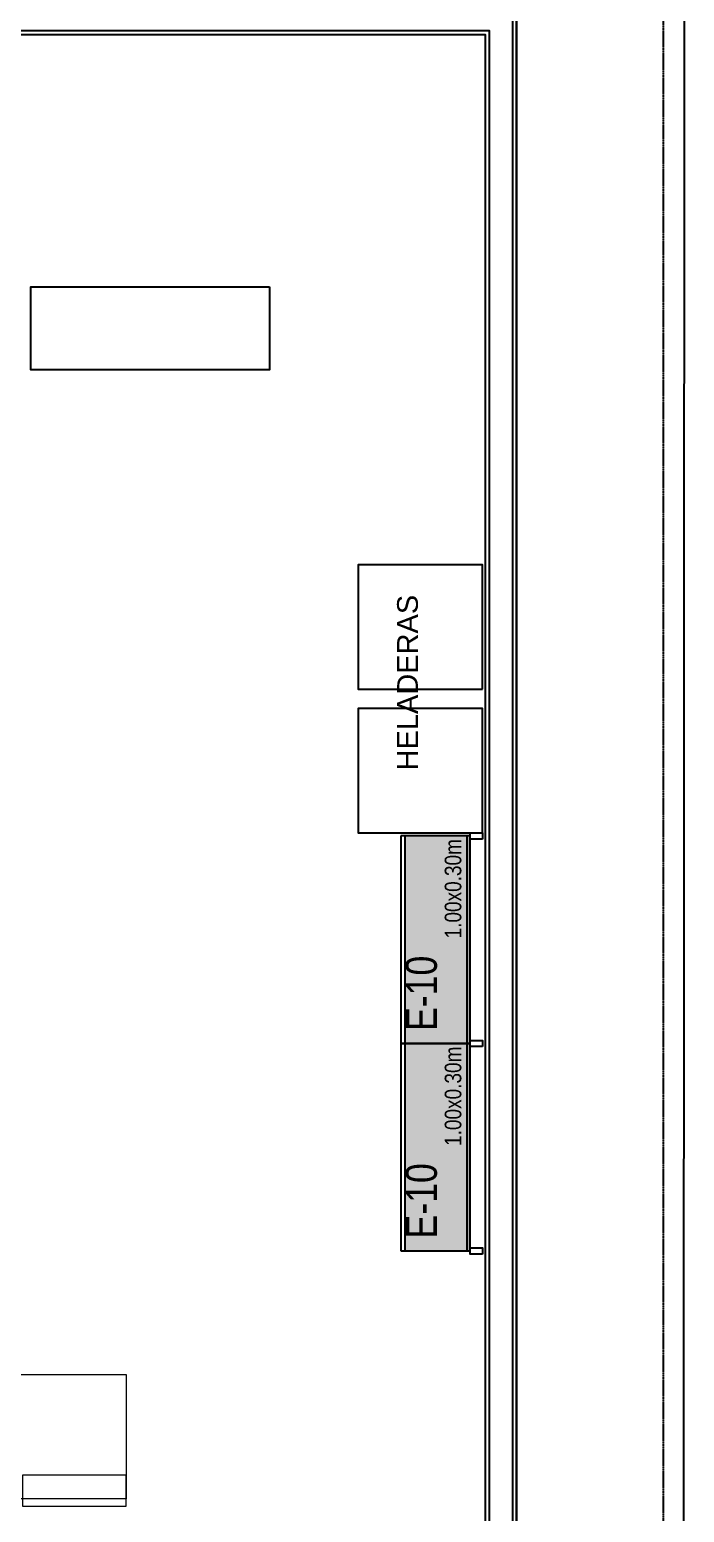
# Model space of a CAD drawing. Header units: millimetres. Extents: x 2698011 to 2856548, y 1019778 to 1210064.
# Drawn here: x 2813171 to 2816325, y 1133215 to 1140360 of the extents above; entities that cross this region are included whole.
import ezdxf
from ezdxf.enums import TextEntityAlignment as Align

# ---------------------------------------------------------------- set-up
doc = ezdxf.new("R2010")
doc.units = ezdxf.units.MM
for name, pattern in [('CONTINUA', [0]), ('DASHED', [19.05, 12.7, -6.35]), ('DASHED2', [9.525, 6.35, -3.175]), ('HIDDEN', [0.375, 0.25, -0.125])]:
    doc.linetypes.add(name, pattern=pattern)
for name, color, linetype in [('.REVOQUE', 9, 'Continuous'), ('alquiler', 9, 'CONTINUA'), ('Bloques borde', 9, 'Continuous'), ('Mampostería', 9, 'Continuous'), ('piso', 9, 'Continuous'), ('PROYECCIONES', 9, 'DASHED'), ('RIELERA', 9, 'DASHED2')]:
    doc.layers.add(name, color=color, linetype=linetype)
for name, color, linetype, lineweight in [('_ textos', 9, 'Continuous', 5), ('P E11', 9, 'Continuous', 0), ('Y_ PERFILES', 9, 'Continuous', 0)]:
    doc.layers.add(name, color=color, linetype=linetype, lineweight=lineweight)
doc.styles.add('ARIAL NARROW', font='ARIALN.TTF')
doc.styles.add('costan', font='arial.ttf')

# ---------------------------------------------------------------- blocks, each defined once
blk = doc.blocks.new('MM1000x300-60 m')
blk.add_hatch(color=256).paths.add_polyline_path([(1015, 374.8), (15, 374.8), (15, 74.8), (1015, 74.8)])
at = {"layer": 'Bloques borde'}
for p, q in [((1015, 393), (15, 393)), ((15, 393), (15, 74.8)), ((1015, 374.8), (15, 374.8)), ((1015, 74.8), (1015, 393)), ((15, 74.8), (1015, 74.8))]:
    blk.add_line(p, q, dxfattribs=at)
for points in [[(15, 74.8), (15, 60), (1015, 60), (1015, 74.8)], [(0, 0), (0, 60), (30, 60), (30, 0)], [(1000, 0), (1000, 60), (1030, 60), (1030, 0)]]:
    blk.add_lwpolyline(points, close=True, dxfattribs=at)
at = {"layer": '_ textos', "style": 'ARIAL NARROW'}
blk.add_attdef('S-01', (75, 220), '', height=150, dxfattribs=at)
blk.add_attdef('1.00X0.30M', text='', height=80, dxfattribs=at).set_placement((1000, 142.3), align=Align.MIDDLE_RIGHT)

msp = doc.modelspace()

# ---------------------------------------------------------------- linework, layer by layer
at = {"layer": '.REVOQUE'}
msp.add_lwpolyline([(2809903.028, 1138126.998), (2809903.007, 1140733.705), (2810053.007, 1140733.705), (2810053.007, 1140485.077), (2815516.046, 1140485.077), (2815516.108, 1131749.138), (2815366.108, 1131749.138), (2815366.046, 1140335.077), (2810053.008, 1140335.077), (2810053.049, 1121160.661), (2809903.049, 1121160.661)], dxfattribs=at)
at = {"layer": 'alquiler'}
for points, elevation in [([(2814325.896, 1139119.983), (2814325.896, 1138719.983), (2813175.896, 1138719.983), (2813175.896, 1139119.983)], -0.02), ([(2815352.538, 1137181.518), (2815352.538, 1137781.518), (2814752.538, 1137781.518), (2814752.538, 1137181.518)], 0.022), ([(2815352.538, 1136489.4), (2815352.538, 1137089.4), (2814752.538, 1137089.4), (2814752.538, 1136489.4)], 0.022)]:
    msp.add_lwpolyline(points, close=True, dxfattribs=dict(at, elevation=elevation))
at = {"layer": 'Mampostería'}
msp.add_line((2814333.008, 1140355.076, 0), (2811383.007, 1140355.077, 0), dxfattribs=at)
msp.add_lwpolyline([(2809923.012, 1138126.998), (2809923.007, 1140713.705), (2810033.007, 1140713.705), (2810033.007, 1140465.077), (2815496.046, 1140465.077), (2815496.108, 1131769.138), (2815386.108, 1131769.138), (2815386.046, 1140355.077), (2810033.007, 1140355.077), (2810033.012, 1138126.998), (2809923.012, 1138126.998)], dxfattribs=at)
at = {"layer": 'piso'}
msp.add_lwpolyline([(2811341.508, 1157580.661), (2811341.507, 1142560.656), (2816324.536, 1142560.668), (2816316.113, 1120569.088), (2811333.058, 1120569.09), (2811333.095, 1116243.759), (2761193.082, 1116243.759), (2761193.082, 1154500.718), (2762493.082, 1154500.718), (2762493.082, 1117543.759), (2810033.084, 1117543.759), (2810033.084, 1121869.09), (2815516.109, 1121869.088), (2815516.046, 1140485.077), (2810053.007, 1140485.065), (2810053.084, 1157580.661), (2811341.508, 1157580.661)], dxfattribs=at)
at = {"layer": 'PROYECCIONES', "linetype": 'HIDDEN'}
msp.add_lwpolyline([(2810033.084, 1121160.661), (2816224.536, 1121160.661), (2816224.536, 1140485.078), (2815516.046, 1140485.077)], dxfattribs=at)
at = {"layer": 'Y_ PERFILES', "elevation": 0.023}
for points in [[(2810035.731, 1133879.575), (2813635.731, 1133879.575), (2813635.731, 1133279.575), (2810035.731, 1133279.575), (2810035.731, 1133879.575)], [(2813135.731, 1133244.575), (2813635.731, 1133244.575), (2813635.731, 1133394.575), (2813135.731, 1133394.575), (2813135.731, 1133244.575)]]:
    msp.add_lwpolyline(points, dxfattribs=at)

# ---------------------------------------------------------------- block references
at = {"layer": 'P E11', "rotation": 90}
for p in [(2815352.538, 1135459.4, 0.022), (2815352.538, 1134459.4, 0.022)]:
    msp.add_blockref('MM1000x300-60 m', p, dxfattribs=at).add_auto_attribs({'S-01': 'E-10', '1.00X0.30M': '1.00x0.30m'})

# ---------------------------------------------------------------- texts
at = {"layer": 'RIELERA', "insert": (2814991.627, 1137213.358, 0.054), "char_height": 100, "width": 831.68718, "attachment_point": 5, "rotation": 90, "style": 'costan'}
msp.add_mtext('HELADERAS', dxfattribs=at)

doc.saveas('drawing.dxf')
